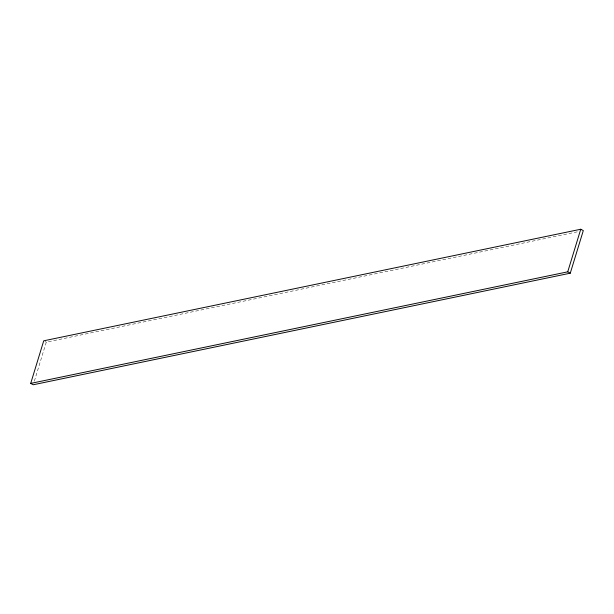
<?xml version="1.0" encoding="UTF-8"?>
<svg xmlns="http://www.w3.org/2000/svg" width="614" height="614" viewBox="0 0 614 614"><rect width="100%" height="100%" fill="white"/><g stroke="black" fill="none" stroke-linecap="round" stroke-linejoin="round"><path stroke-width="0.46" stroke-dasharray="3.07 2.3" d="M34.361 381.133L46.273 342.167L578.603 231.57M44.999 341.491L46.273 342.167"/><path stroke-width="0.92" d="M30.7 383.405L43.724 340.816L580.752 229.245L583.3 230.595L570.276 273.184L33.248 384.755L30.7 383.405L567.727 271.833L570.276 273.184M567.727 271.833L580.752 229.245"/></g></svg>
